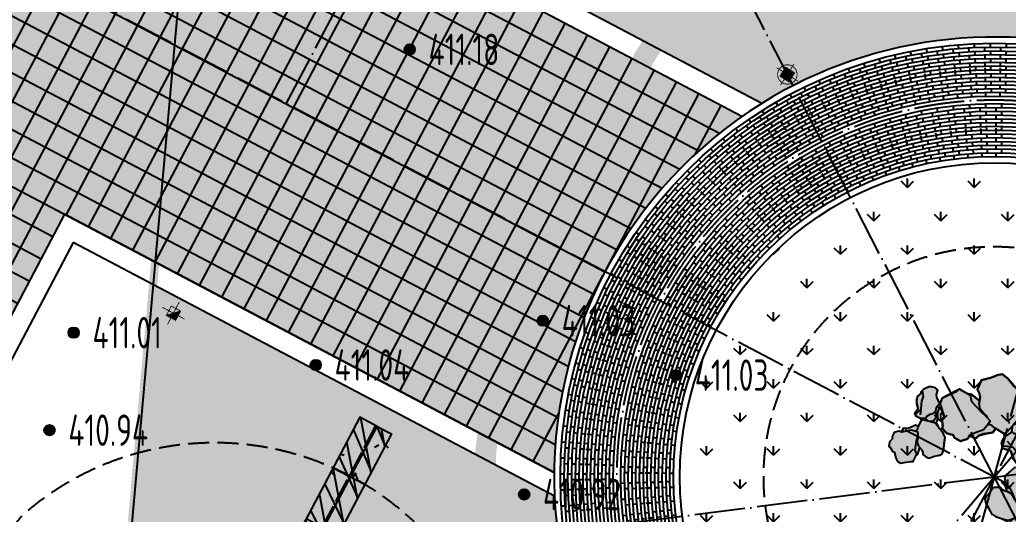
# Model space of a CAD drawing. Header units: millimetres. Extents: x 387826 to 388039216, y 3325062 to 3325368396.
# Drawn here: x 387657421 to 387681004, y 3325001616 to 3325013416 of the extents above; entities that cross this region are included whole.
import ezdxf
from ezdxf.enums import TextEntityAlignment as Align

# ---------------------------------------------------------------- set-up
doc = ezdxf.new("R2010")
doc.units = ezdxf.units.MM
doc.header["$LTSCALE"] = 1000
doc.header["$MEASUREMENT"] = 0
for name, pattern in [('000-Earth-MSCQ（不打印）$0$DIVIDE2', [0.625, 0.25, -0.125, 0, -0.125, 0, -0.125]), ('ACAD_ISO04W100', [30, 24, -3, 0, -3]), ('DASH', [0.35, 0.25, -0.1]), ('DIVIDE2', [0.625, 0.25, -0.125, 0, -0.125, 0, -0.125]), ('DOTE', [2.4200000000000004, 2, -0.2, 0.02, -0.2])]:
    doc.linetypes.add(name, pattern=pattern)
for name, color, linetype in [('0 Plan-Green C1', 60, 'DASH'), ('0 Plan-Green C2', 75, 'DASH'), ('0 Plan-Green Hatch', 76, 'Continuous'), ('0 Plan-Hatch 1', 8, 'Continuous'), ('0 Plan-Hatch 2', 11, 'Continuous'), ('0 Plan-Light', 1, 'Continuous'), ('0 Plan-Pavedivide', 15, 'Continuous'), ('0 Plan-Road 2', 40, 'Continuous'), ('0 Plan-Rock', 15, 'Continuous'), ('0-SITE', 7, 'Continuous'), ('000-Earth-MSCQ（不打印）$0$0-SITE', 7, 'Continuous'), ('000-Earth-MSCQ（不打印）$0$0NT-Redline', 1, '000-Earth-MSCQ（不打印）$0$DIVIDE2'), ('000-Earth-MSCQ（不打印）$0$GCD', 251, 'Continuous'), ('000-Earth-MSCQ（不打印）$0$RD-红线', 7, 'Continuous'), ('000-古城墙保护(不打印)$0$0-文物遗址', 8, 'Continuous'), ('0NT-Center', 1, 'ACAD_ISO04W100'), ('0NT-Line 1', 2, 'Continuous'), ('0NT-Line 2', 4, 'Continuous'), ('0NT-Line 3', 1, 'Continuous'), ('0NT-Line 4', 21, 'Continuous'), ('0NT-Line 6', 251, 'Continuous'), ('0NT-Redline', 1, 'DIVIDE2')]:
    doc.layers.add(name, color=color, linetype=linetype)
doc.layers.add('0-调整', color=7, linetype='Continuous', plot=False)
doc.layers.add('0NT-辅助线（不打印）', color=157, linetype='Continuous', plot=False)
doc.styles.add('000-Earth-MSCQ（不打印）$0$HZ', font='gbenor.shx', dxfattribs={"width": 0.8, "bigfont": 'hztxt.shx'})
pattern_1 = [(90, (387910883.5935059, 3325096422.695915), (-798.2363799999999, 798.23638), [211.664528, -1384.80812]), (45, (387910883.5935059, 3325096422.695915), (-798.2369240652082, 798.2369240652083), [211.664528, -917.2129199999998]), (135, (387910883.5935059, 3325096422.695915), (-798.2369240652083, -798.2369240652082), [211.664528, -917.2129199999998])]

# ---------------------------------------------------------------- blocks, each defined once
blk = doc.blocks.new('GZF')
at = {"layer": '0 Plan-Hatch 1', "ltscale": 10}
for p, q in [((-135, 540.0000009536743), (-135, 450.0000004768372)), ((0, 630.0000009536743), (0, 540.0000004768372)), ((-135, 360.0000009536743), (-135, 270.0000004768372)), ((0, 450.0000009536743), (0, 360.0000004768372)), ((0, 270.0000009536743), (0, 180.0000004768372)), ((-135, 180.0000009536743), (-135, 90.00000047683716)), ((-135, 9.5367431640625e-07), (-135, -89.99999952316284)), ((0, 90.00000095367432), (0, 4.76837158203125e-07)), ((-135, -179.9999990463257), (-135, -269.9999995231628)), ((-135, -359.9999990463257), (-135, -449.9999995231628)), ((0, -269.9999990463257), (0, -359.9999995231628)), ((0, -449.9999990463257), (0, -539.9999995231628)), ((-135, -539.9999990463257), (-135, -629.9999995231628))]:
    blk.add_line(p, q, dxfattribs=at)
at = {"layer": '0NT-辅助线（不打印）', "ltscale": 10}
for p, q in [((0, 4.76837158203125e-07), (-135.0000000596046, 4.291534423828125e-06)), ((0, 44.99999952316284), (0, -45)), ((0, -89.99999904632568), (0, -179.9999995231628))]:
    blk.add_line(p, q, dxfattribs=at)
blk.add_circle((0, 9.5367431640625e-07), 9.101957738399506, dxfattribs=at)
blk = doc.blocks.new('入口LOGO3')
at = {"layer": '0 Plan-Hatch 1'}
h = blk.add_hatch(dxfattribs=at)
h.set_pattern_fill('金属', color=256, scale=200, style=0)
h.set_pattern_definition([(45, (18753.84150842004, -468559.3753316121), (-353.5533905932737, 353.5533905932738), []), (45, (18989.54376842003, -468559.3753316121), (-353.5533905932737, 353.5533905932738), [])])
h.paths.add_polyline_path([(7625.000012154487, 524.9999946386379), (4110.00001197966, 524.9999946807802), (4110.00001197966, 324.9999946807802), (7625.000012154487, 324.9999946386379)], flags=16)
h.paths.add_polyline_path([(0, 0), (7860.00001130125, 0), (7860.00001130125, 849.9999892772757), (0, 849.9999892772757)])
at = {"layer": '0 Plan-Hatch 2'}
h = blk.add_hatch(dxfattribs=at)
h.set_pattern_fill('砂石碎砖', color=256, scale=200, style=0)
h.set_pattern_definition([(49.99999999999999, (262916.899989907, 127734.0697441638), (1434.520362137329, -125.5042673940398), [150, -1650]), (355, (262916.899989907, 127734.0697441638), (-277.5026532792741, 1504.384266179844), [120, -1320]), (100.4514, (263036.4433499071, 127723.6110641638), (1157.018763428043, 1378.879084121907), [127.48038, -1402.28422]), (46.18420000000002, (262916.899989907, 128134.0697441638), (2134.48208570618, -331.0380175805614), [224.9999999999999, -2474.999999999999]), (96.6356, (263094.7734799071, 128106.4831301638), (1869.325403150997, 1948.235740876449), [191.220576, -2103.426]), (351.1842, (262916.899989907, 128134.0697441638), (1869.323890267254, 1948.237201850649), [180, -1980]), (21, (263116.899989907, 128034.0697441638), (1193.814102803452, -805.237777596356), [150, -1650]), (326.0000000000001, (263116.899989907, 128034.0697441638), (486.6306754496896, 1450.300082265006), [120, -1320]), (71.4514, (263216.384455907, 127966.9665321638), (1680.44525716298, 645.0609934199048), [127.48038, -1402.28422])])
h.paths.add_polyline_path([(7625.000012154487, 524.9999946386379), (4110.00001197966, 524.9999946807802), (4110.00001197966, 324.9999946807802), (7625.000012154487, 324.9999946386379)], flags=16)
h.paths.add_polyline_path([(0, 0), (7860.00001130125, 0), (7860.00001130125, 849.9999892772757), (0, 849.9999892772757)])
at = {"layer": '0 Plan-Pavedivide', "ltscale": 10}
for points in [[(1369.999972774443, 849.9999999999709), (1369.999972774443, 0)], [(2739.999945548887, 849.9999999999709), (2739.999945548887, 0)], [(5479.999984157068, 849.9999999999709), (5479.999984157068, 524.9999946386379)], [(6849.999956931511, 849.9999999999709), (6849.999956931511, 524.9999946386379)], [(5479.999984157068, 324.9999946386379), (5479.999984157068, 0)], [(6849.999956931511, 324.9999946386379), (6849.999956931511, 0)]]:
    blk.add_lwpolyline(points, dxfattribs=at)
at = {"layer": '0NT-Center', "linetype": 'DOTE', "ltscale": 0.3}
blk.add_lwpolyline([(0, 424.9999946386379), (7860.00001130125, 424.9999946386379)], dxfattribs=at)
at = {"layer": '0NT-Line 1', "ltscale": 10}
blk.add_lwpolyline([(4110.000012505072, 469.9999892772757), (0, 469.9999892772757), (0, 849.9999892772757), (4110.000012505072, 849.9999892772757), (4110.000012042874, 469.9999892772757)], dxfattribs=at)
at = {"layer": '0NT-Line 2', "ltscale": 10}
for points in [[(4140.000012160657, 324.9999946386379), (4755.000012160657, 324.9999946386379), (4755.000012160657, 524.9999946386379), (4140.000012160657, 524.9999946386379)], [(4845.000012160657, 524.9999946386379), (5445.000012154487, 524.9999946386379), (5445.000012154487, 324.9999946386379), (4845.000012160657, 324.9999946386379)], [(5545.000012154458, 324.9999946386379), (6195.000012154487, 324.9999946386379), (6195.000012154487, 524.9999946386379), (5545.000012154458, 524.9999946386379)], [(6225.000012154545, 324.9999946386379), (6925.000012154487, 324.9999946386379), (6925.000012154487, 524.9999946386379), (6225.000012154545, 524.9999946386379)], [(6955.000012154516, 324.9999946386379), (7625.000012154487, 324.9999946386379), (7625.000012154487, 524.9999946386379), (6955.000012154516, 524.9999946386379)]]:
    blk.add_lwpolyline(points, close=True, dxfattribs=at)
at = {"layer": '0NT-Line 3', "ltscale": 10}
for points in [[(4140.000012160657, 524.9999946386379), (4110.000012109784, 524.9999946386379)], [(4140.000012160657, 324.9999946386379), (4110.000011839176, 324.9999946386379)]]:
    blk.add_lwpolyline(points, dxfattribs=at)
at = {"layer": '0NT-Line 4', "ltscale": 10}
for points in [[(0, 469.9999892772757), (0, 0), (7860.00001130125, 0), (7860.00001130125, 849.9999892772757), (4110.000012505072, 849.9999892772757)], [(4845.000012160657, 524.9999946386379), (4755.000012160657, 524.9999946386379)], [(5545.000012154458, 524.9999946386379), (5445.000012154487, 524.9999946386379)], [(6225.000012154516, 524.9999946386379), (6195.000012154487, 524.9999946386379)], [(6955.000012154516, 524.9999946386379), (6925.000012154487, 524.9999946386379)], [(4110.000012042874, 469.9999892772757), (4110.000011382625, 0)], [(4755.000012160657, 324.9999946386379), (4845.000012160657, 324.9999946386379)], [(5445.000012154487, 324.9999946386379), (5545.000012154458, 324.9999946386379)], [(6195.000012154487, 324.9999946386379), (6225.000012154516, 324.9999946386379)], [(6925.000012154487, 324.9999946386379), (6955.000012154516, 324.9999946386379)]]:
    blk.add_lwpolyline(points, dxfattribs=at)
blk = doc.blocks.new('hgreer')
at = {"layer": '0 Plan-Rock'}
for p, q in [((87294178.11190939, 81354751.86047316), (87294065.83607006, 81354637.78872204)), ((87294355.55795002, 81354781.10729504), (87294178.11190939, 81354751.86047316)), ((87294443.53921127, 81354780.05402851), (87294355.55795002, 81354781.10729504)), ((87294547.68330145, 81354721.65778351), (87294443.53921127, 81354780.05402851)), ((87294664.07947683, 81354656.3914814), (87294547.68330145, 81354721.65778351)), ((87294065.83607006, 81354637.78872204), (87294117.01122522, 81354456.20700169)), ((87294117.01122522, 81354456.20700169), (87294095.41249323, 81354331.52632284)), ((87294759.14183569, 81354538.71492577), (87294664.07947683, 81354656.3914814)), ((87294731.7388463, 81354582.50181723), (87294664.24018526, 81354326.38945389)), ((87294773.08252478, 81354434.33788824), (87294759.14183569, 81354538.71492577)), ((87294903.68527222, 81354336.96669865), (87294773.08252478, 81354434.33788824)), ((87294030.19147348, 81354215.21090364), (87293950.50170279, 81354058.7284131)), ((87294095.41249323, 81354331.52632284), (87294030.19147348, 81354215.21090364)), ((87294664.24018526, 81354326.38945389), (87294726.92880392, 81354122.25697279)), ((87294726.92880392, 81354122.25697279), (87294732.5263834, 81353974.28032875)), ((87294931.09391212, 81354184.80406904), (87294903.68527222, 81354336.96669865)), ((87294925.65704155, 81354002.77868557), (87294931.09391212, 81354184.80406904)), ((87294023.75106525, 81353945.23439169), (87293945.06209517, 81353876.70456362)), ((87293945.06209517, 81353876.70456362), (87293978.86129236, 81353793.37982321)), ((87293950.50170279, 81354058.7284131), (87294085.01149035, 81353910.88410997)), ((87294085.01149035, 81353910.88410997), (87294101.38487864, 81353724.67772675)), ((87294732.5263834, 81353974.28032875), (87294732.47653246, 81353773.14170551)), ((87294847.1803999, 81353805.38219404), (87294925.65704155, 81354002.77868557)), ((87293978.86129236, 81353793.37982321), (87294010.44285583, 81353663.0162301)), ((87294010.44285583, 81353663.0162301), (87294001.0962081, 81353531.46549511)), ((87294101.38487864, 81353724.67772675), (87294062.62154865, 81353569.38563776)), ((87294062.62154865, 81353569.38563776), (87294062.83210802, 81353440.52223349)), ((87294194.49001312, 81353632.23753595), (87294078.83149195, 81353713.18281698)), ((87294327.30845976, 81353581.90174913), (87294194.49001312, 81353632.23753595)), ((87294466.7307601, 81353471.53891182), (87294327.30845976, 81353581.90174913)), ((87294732.47653246, 81353773.14170551), (87294855.4718895, 81353647.84643793)), ((87294733.32646942, 81353768.42199326), (87294752.7542243, 81353536.46374273)), ((87294985.5991621, 81353607.06822824), (87294847.1803999, 81353805.38219404)), ((87294855.4718895, 81353647.84643793), (87294933.63376474, 81353571.83388138)), ((87294915.46659803, 81353453.2730689), (87294985.5991621, 81353607.06822824)), ((87294001.0962081, 81353531.46549511), (87293982.1913867, 81353397.22570324)), ((87293982.1913867, 81353397.22570324), (87294040.96926165, 81353243.56614494)), ((87294002.8869195, 81353200.15958261), (87294334.34331751, 81353267.93039131)), ((87294062.83210802, 81353440.52223349), (87294178.22474575, 81353287.3048029)), ((87294178.22474575, 81353287.3048029), (87294341.44099522, 81353269.10504293)), ((87294334.34331751, 81353267.93039131), (87294629.21914673, 81353316.73175287)), ((87294386.46046972, 81353276.55567598), (87294503.96522665, 81353394.33422852)), ((87294486.30451298, 81353376.63236427), (87294466.7307601, 81353471.53891182)), ((87294503.96522665, 81353394.33422852), (87294754.92104006, 81353382.36224747)), ((87294629.21914673, 81353316.73175287), (87294695.59404516, 81353299.90225601)), ((87294695.59404516, 81353299.90225601), (87294797.77804232, 81353019.78459024)), ((87294754.92104006, 81353382.36224747), (87294915.46659803, 81353453.2730689)), ((87293707.04556465, 81352798.5372243), (87293881.95533514, 81353001.33173227)), ((87293881.95533514, 81353001.33173227), (87294002.8869195, 81353200.15958261)), ((87294040.96926165, 81353243.56614494), (87294087.5199771, 81353217.46397257)), ((87294797.2513938, 81353021.22829533), (87294928.35195875, 81353075.89960194)), ((87294797.77804232, 81353019.78459024), (87294828.17697763, 81352902.62679052)), ((87294928.35195875, 81353075.89960194), (87295164.21005392, 81352945.8500886)), ((87293611.90141344, 81352617.88646793), (87293707.04556465, 81352798.5372243)), ((87294783.89886093, 81352759.74909401), (87294922.68821096, 81352819.02491999)), ((87294798.87405062, 81352593.05690384), (87294783.89886093, 81352759.74909401)), ((87294828.17697763, 81352902.62679052), (87294889.36295891, 81352809.43795013)), ((87294889.36295891, 81352809.43795013), (87294893.53768969, 81352806.57496452)), ((87294922.68821096, 81352819.02491999), (87295093.40136433, 81352851.9939723)), ((87295093.40136433, 81352851.9939723), (87295359.6696682, 81352771.9161663)), ((87295164.21005392, 81352945.8500886), (87295294.30506325, 81352900.8138256)), ((87295294.30506325, 81352900.8138256), (87295436.7808919, 81352909.88579369)), ((87295359.6696682, 81352771.9161663), (87295495.84562588, 81352736.87204123)), ((87295436.7808919, 81352909.88579369), (87295535.80596161, 81352712.5181551)), ((87295495.84562588, 81352736.87204123), (87295622.469975, 81352776.15960741)), ((87295622.469975, 81352776.15960741), (87295818.58547544, 81352704.58441973)), ((87295818.58547544, 81352704.58441973), (87295897.6313386, 81352519.39395714)), ((87293611.2455144, 81352622.75509739), (87293618.59947062, 81352630.60410738)), ((87293612.46367359, 81352618.95403433), (87293611.2455144, 81352622.75509739)), ((87293634.5151391, 81352386.18992853), (87293611.90141344, 81352617.88646793)), ((87294792.83854675, 81352660.23945093), (87294781.2020874, 81352568.13327885)), ((87294781.2020874, 81352568.13327885), (87294803.82754755, 81352499.24621439)), ((87294829.69997835, 81352396.15216494), (87294798.87405062, 81352593.05690384)), ((87294803.82754755, 81352499.24621439), (87294805.84275723, 81352325.73192406)), ((87295897.6313386, 81352519.39395714), (87295875.03799915, 81352437.25423193)), ((87295875.03799915, 81352437.25423193), (87295998.39040709, 81352279.86569405)), ((87293638.73982191, 81352109.72977304), (87293634.5151391, 81352386.18992853)), ((87294729.88889408, 81352179.05230331), (87294598.35456133, 81352049.99602938)), ((87294745.82520914, 81351830.70942354), (87294674.40588522, 81352124.61457443)), ((87294805.84275723, 81352325.73192406), (87294729.88889408, 81352179.05230331)), ((87294867.24756336, 81351996.47886133), (87294829.69997835, 81352396.15216494)), ((87295998.39040709, 81352279.86569405), (87296011.18960857, 81352087.09489775)), ((87293691.33826399, 81351912.79822016), (87293638.73982191, 81352109.72977304)), ((87293793.29972267, 81351855.16876936), (87293691.33826399, 81351912.79822016)), ((87294020.61388016, 81351790.46834421), (87293793.29972267, 81351855.16876936)), ((87294537.39111853, 81351920.69665527), (87294528.00491762, 81351827.74941826)), ((87294598.35456133, 81352049.99602938), (87294537.39111853, 81351920.69665527)), ((87294787.96035194, 81351832.43062687), (87294867.24756336, 81351996.47886133)), ((87295752.93615198, 81351854.00780106), (87295717.958148, 81351717.75891066)), ((87295855.45090389, 81351887.43670464), (87295752.93615198, 81351854.00780106)), ((87295936.69059563, 81352043.44170523), (87295855.45090389, 81351887.43670464)), ((87296011.18960857, 81352087.09489775), (87295936.69059563, 81352043.44170523)), ((87294261.92574072, 81351683.3802619), (87294020.61388016, 81351790.46834421)), ((87294403.26178503, 81351753.4624834), (87294261.92574072, 81351683.3802619)), ((87294528.00491762, 81351827.74941826), (87294403.26178503, 81351753.4624834)), ((87294823.57447815, 81351755.92092943), (87294745.82520914, 81351830.70942354)), ((87294928.24235153, 81351500.3071332), (87294787.96035194, 81351832.43062687)), ((87295668.86266375, 81351569.5649929), (87295620.20724678, 81351489.60983896)), ((87295717.958148, 81351717.75891066), (87295668.86266375, 81351569.5649929)), ((87295038.57397318, 81351501.56801844), (87294928.24235153, 81351500.3071332)), ((87295218.8379941, 81351460.2084279), (87295038.57397318, 81351501.56801844)), ((87295471.20922089, 81351402.30345297), (87295218.8379941, 81351460.2084279)), ((87295563.7357006, 81351441.81965446), (87295471.20922089, 81351402.30345297)), ((87295620.20724678, 81351489.60983896), (87295563.7357006, 81351441.81965446))]:
    blk.add_line(p, q, dxfattribs=at)
blk = doc.blocks.new('A$C6F3146E0')
at = {"layer": '0NT-Line 6', "ltscale": 10}
h = blk.add_hatch(color=250, dxfattribs=at)
h.dxf.hatch_style = 1
h.paths.add_polyline_path([(770.8263137936592, 224.670768737793), (810.3220527768135, 256.2139329910278), (835.2317494153976, 324.4204158782959), (833.3040155768394, 388.4453463554382), (820.9189774394035, 463.9596586227417), (754.3517169356346, 547.9615912437439), (685.1306374669075, 571.7637538909912), (648.6333835721016, 532.9735097885132), (560.9706773757935, 478.0560865402222), (435.4114928841591, 471.8050203323364), (412.9067182540894, 470.2245101928711), (393.1375009417534, 409.172682762146), (341.858026444912, 434.3570075035095), (264.9241532683372, 347.7219390869141), (178.5392355918884, 306.3339829444885), (99.75384694337845, 236.3871359825134), (100.6734097599983, 205.8461256027222), (-39.07419377565384, 236.9795122146606), (-102.4145213365555, 247.8891234397888), (-227.2226577997208, 255.3294014930725), (-263.6027362942696, 253.2760562896729), (-466.0318554639816, 116.5901379585266), (-533.2976085543633, 47.03379058837891), (-532.5472962260246, -9.940046787261963), (-502.9617641568184, -119.4587659835815), (-487.3542992472649, -245.2169432640076), (-362.168852865696, -318.9908819198608), (-321.607862830162, -299.8709025382996), (-253.3382203578949, -292.9825172424316), (-203.8347312808037, -305.8216533660889), (-307.0939737558365, -407.8742938041687), (-317.8145741820335, -454.746955871582), (-397.924086868763, -564.6175723075867), (-303.9935299754143, -812.2360253334045), (-231.2336182594299, -851.9496531486511), (-48.49573516845703, -816.4576859474182), (-9.395219087600708, -850.3686947822571), (93.0649853348732, -855.1476488113403), (111.2549631595612, -865.0760560035706), (187.399763584137, -812.1467542648315), (221.6528564691544, -722.4822506904602), (261.0329630374908, -711.4681391716003), (317.6792796850204, -633.1580109596252), (298.6361645460129, -534.7751779556274), (251.1640767455101, -492.3936176300049), (307.7410970926285, -425.3148427009583), (268.7809119224548, -368.9407444000244), (252.7369466423988, -239.6859731674194), (250.3308267593384, -175.0901141166687), (202.1934161186218, -127.8694906234741), (284.9391769766808, -23.94351768493652), (331.3716490268707, -23.94351720809937), (367.9684412479401, -52.22230958938599), (442.710650742054, -71.89512920379639), (483.0180369615555, -67.30876064300537), (530.3833799958229, 38.67332077026367), (669.1160991191864, 76.5786771774292), (763.058145403862, 146.8629102706909)])
at = {"layer": '0 Plan-Rock', "ltscale": 10, "const_width": 30}
blk.add_lwpolyline([(770.8263137936592, 224.670768737793), (810.3220527768135, 256.2139329910278), (835.2317494153976, 324.4204158782959), (833.3040155768394, 388.4453463554382), (820.9189774394035, 463.9596586227417), (754.3517169356346, 547.9615912437439), (685.1306374669075, 571.7637538909912), (648.6333835721016, 532.9735097885132), (560.9706773757935, 478.0560865402222), (435.4114928841591, 471.8050203323364), (412.9067182540894, 470.2245101928711), (393.1375009417534, 409.172682762146), (341.858026444912, 434.3570075035095), (264.9241532683372, 347.7219390869141), (178.5392355918884, 306.3339829444885), (99.75384694337845, 236.3871359825134), (100.6734097599983, 205.8461256027222), (-39.07419377565384, 236.9795122146606), (-102.4145213365555, 247.8891234397888), (-227.2226577997208, 255.3294014930725), (-263.6027362942696, 253.2760562896729), (-466.0318554639816, 116.5901379585266), (-533.2976085543633, 47.03379058837891), (-532.5472962260246, -9.940046787261963), (-502.9617641568184, -119.4587659835815), (-487.3542992472649, -245.2169432640076), (-362.168852865696, -318.9908819198608), (-321.607862830162, -299.8709025382996), (-253.3382203578949, -292.9825172424316), (-203.8347312808037, -305.8216533660889), (-307.0939737558365, -407.8742938041687), (-317.8145741820335, -454.746955871582), (-397.924086868763, -564.6175723075867), (-303.9935299754143, -812.2360253334045), (-231.2336182594299, -851.9496531486511), (-48.49573516845703, -816.4576859474182), (-9.395219087600708, -850.3686947822571), (93.0649853348732, -855.1476488113403), (111.2549631595612, -865.0760560035706), (187.399763584137, -812.1467542648315), (221.6528564691544, -722.4822506904602), (261.0329630374908, -711.4681391716003), (317.6792796850204, -633.1580109596252), (298.6361645460129, -534.7751779556274), (251.1640767455101, -492.3936176300049), (307.7410970926285, -425.3148427009583), (268.7809119224548, -368.9407444000244), (252.7369466423988, -239.6859731674194), (250.3308267593384, -175.0901141166687), (202.1934161186218, -127.8694906234741), (284.9391769766808, -23.94351768493652), (331.3716490268707, -23.94351720809937), (367.9684412479401, -52.22230958938599), (442.710650742054, -71.89512920379639), (483.0180369615555, -67.30876064300537), (530.3833799958229, 38.67332077026367), (669.1160991191864, 76.5786771774292), (763.058145403862, 146.8629102706909)], close=True, dxfattribs=at)
at = {"layer": '0 Plan-Rock', "xscale": 0.4800000000000001, "yscale": 0.4800000000000001, "zscale": 0.4800000000000001, "rotation": 301.0050644222225}
blk.add_blockref('hgreer', (-55053982.43733722, 15799643.40212011), dxfattribs=at)
blk = doc.blocks.new('A$C39327CF2')
at = {"layer": '0 Plan-Light', "ltscale": 10}
h = blk.add_hatch(dxfattribs=at)
h.set_pattern_fill('ANSI31', color=256, scale=30, angle=26.78860023754194)
h.set_pattern_definition([(44.9999999320815, (1383.214065790176, -1763.537674427032), (-33.67596041408977, 33.67596049392887), [])])
h.paths.add_polyline_path([(-125.0000004768372, -124.9999990463257), (124.9999997615814, -124.9999990463257), (125.0000004768372, 125.0000004768372), (-124.9999995231628, 125)])
at = {"layer": '0 Plan-Light', "ltscale": 10, "const_width": 20}
blk.add_lwpolyline([(195.7883231639862, 124.0967383384705, 1), (-195.7883238792419, -124.096736907959, 1), (195.7883231639862, 124.0967383384705, 1)], format="xyb", dxfattribs=at)
for points in [[(-4.76837158203125e-07, -299.9999995231628), (2.384185791015625e-07, 300.0000004768372)], [(-300, 4.76837158203125e-07), (300, 9.5367431640625e-07)]]:
    blk.add_lwpolyline(points, dxfattribs=at)
blk.add_lwpolyline([(-125.0000004768372, -124.9999990463257), (124.9999997615814, -124.9999990463257), (125.0000004768372, 125.0000004768372), (-124.9999995231628, 125)], close=True, dxfattribs=at)
blk = doc.blocks.new('000-Earth-MSCQ（不打印）$0$gc200')
h = blk.add_hatch(color=256)
edge = h.paths.add_edge_path()
edge.add_arc((0, -5.551115123125783e-17), 0.2500000000000001, 0, 360)
blk.add_circle((0, -5.551115123125783e-17), 0.2500000000000001)
blk = doc.blocks.new('000-古城墙保护(不打印)')
at = {"layer": '000-古城墙保护(不打印)$0$0-文物遗址', "ltscale": 2}
blk.add_spline([(387666681.1098121, 3324943185.499285), (387668498.7347231, 3324945167.003164), (387672065.6013837, 3324950297.409739), (387674087.6630191, 3324954141.356877), (387675223.3113053, 3324957270.04536), (387676603.9853262, 3324962284.864758), (387678424.1167657, 3324965011.463078), (387680283.6920521, 3324966681.328498), (387684598.9325354, 3324971668.098717), (387690463.1036193, 3324979961.712317), (387708268.9202752, 3325007705.319622), (387718397.0966545, 3325023005.995752), (387723882.7461852, 3325031619.897809), (387724900.4253121, 3325033642.306867), (387724550.2810283, 3325035039.350262), (387724048.2430894, 3325035149.576847), (387723218.2776482, 3325035118.879444), (387722235.5822866, 3325034831.515098), (387720569.6158658, 3325034064.632199)], degree=3, dxfattribs=at)
blk = doc.blocks.new('000-Earth-MSCQ（不打印）')
at = {"layer": '000-Earth-MSCQ（不打印）$0$0NT-Redline', "ltscale": 2, "const_width": 200, "flags": 128}
blk.add_lwpolyline([(387727149.4825557, 3325038560.592924), (387731947.0142126, 3325045521.987648), (387732792.6573083, 3325048405.001884), (387736658.1743807, 3325052379.78923), (387738724.4244739, 3325053061.984234), (387755596.1018205, 3325073700.059758), (387757359.0947688, 3325075809.7136), (387765030.6402072, 3325091176.180011), (387763567.2492012, 3325091306.558766), (387766674.337022, 3325095972.792977), (387768081.4052746, 3325098002.014859), (387742438.6760667, 3325107400.763708), (387733961.5785927, 3325100494.698361), (387710761.231333, 3325103572.736491), (387709168.3897078, 3325096153.148317), (387707062.2413754, 3325086342.534989), (387667982.0617363, 3325089797.858), (387659067.3069954, 3324989865.874971, -0.3880352161093213), (387611315.7347962, 3324946127.482426), (387565969.8755592, 3324946071.837695), (387555981.1851755, 3324936058.587022), (387556068.3119223, 3324865034.573729), (387556222.5907296, 3324859820.499155), (387559227.6760936, 3324808007.561276), (387571720.0951502, 3324797668.302474), (387579380.5094883, 3324798671.636723), (387574232.9176292, 3324808494.544042), (387578831.8118677, 3324814782.360008), (387583345.3164175, 3324819564.383466), (387587163.2407904, 3324822803.542583), (387589540.0630832, 3324824522.530071), (387592355.3483933, 3324826109.485243), (387596137.4805197, 3324826849.925302), (387597082.0482001, 3324832681.045681), (387591571.0080042, 3324839024.665925), (387608980.5156887, 3324853034.942226), (387614410.7432887, 3324846804.212917), (387614513.8871819, 3324846802.658479), (387616794.6636751, 3324854896.372271), (387623173.6833379, 3324853939.656582), (387635096.1587876, 3324877614.537973), (387637326.4545873, 3324880090.89868), (387648092.625536, 3324901769.250156), (387653675.5063087, 3324913098.933503), (387659029.9602896, 3324926312.71594), (387666293.4541628, 3324933025.957657), (387674562.7421811, 3324955273.126987), (387674698.8546848, 3324955833.61237), (387679274.3591145, 3324966056.084505), (387692670.727551, 3324988471.826824), (387687672.3361686, 3324991569.787791), (387699107.2769016, 3325013209.461398), (387703730.9022322, 3325018962.653418), (387707660.8433574, 3325021085.874216), (387708978.7375107, 3325021533.479846), (387713125.3676936, 3325024321.017564), (387719878.4443215, 3325030249.513507)], format="xyb", close=True, dxfattribs=at)
at = {"layer": '000-Earth-MSCQ（不打印）$0$RD-红线', "color": 1, "ltscale": 10}
blk.add_line((387675526.0597693, 3325174362.610015), (387659066.9910183, 3324989862.33321), dxfattribs=at)
at = {"layer": '000-Earth-MSCQ（不打印）$0$0-SITE', "ltscale": 10}
blk.add_blockref('000-古城墙保护(不打印)', (0, 0), dxfattribs=at)
at = {"layer": '000-Earth-MSCQ（不打印）$0$GCD', "linetype": 'Continuous'}
ref = blk.add_blockref('000-Earth-MSCQ（不打印）$0$gc200', (387666724.9, 3325012708.1), dxfattribs=dict(at, xscale=500, yscale=500, zscale=500))
ref.add_attrib('height', '411.18', dxfattribs={"linetype": 'Continuous', "height": 750, "style": '000-Earth-MSCQ（不打印）$0$HZ', "width": 0.8}).set_placement((387667174.9, 3325012708.1), align=Align.MIDDLE_LEFT)
ref = blk.add_blockref('000-Earth-MSCQ（不打印）$0$gc200', (387669901.3, 3325006234.2), dxfattribs=dict(at, xscale=500, yscale=500, zscale=500))
ref.add_attrib('height', '411.03', dxfattribs={"linetype": 'Continuous', "height": 750, "style": '000-Earth-MSCQ（不打印）$0$HZ', "width": 0.8}).set_placement((387670351.3, 3325006234.2), align=Align.MIDDLE_LEFT)
ref = blk.add_blockref('000-Earth-MSCQ（不打印）$0$gc200', (387658707.5, 3325005949.7), dxfattribs=dict(at, xscale=500, yscale=500, zscale=500))
ref.add_attrib('height', '411.01', dxfattribs={"linetype": 'Continuous', "height": 750, "style": '000-Earth-MSCQ（不打印）$0$HZ', "width": 0.8}).set_placement((387659157.5000001, 3325005949.7), align=Align.MIDDLE_LEFT)
ref = blk.add_blockref('000-Earth-MSCQ（不打印）$0$gc200', (387664482.6, 3325005177.1), dxfattribs=dict(at, xscale=500, yscale=500, zscale=500))
ref.add_attrib('height', '411.04', dxfattribs={"linetype": 'Continuous', "height": 750, "style": '000-Earth-MSCQ（不打印）$0$HZ', "width": 0.8}).set_placement((387664932.6, 3325005177.1), align=Align.MIDDLE_LEFT)
ref = blk.add_blockref('000-Earth-MSCQ（不打印）$0$gc200', (387673077.3, 3325004935), dxfattribs=dict(at, xscale=500, yscale=500, zscale=500))
ref.add_attrib('height', '411.03', dxfattribs={"linetype": 'Continuous', "height": 750, "style": '000-Earth-MSCQ（不打印）$0$HZ', "width": 0.8}).set_placement((387673527.3, 3325004935), align=Align.MIDDLE_LEFT)
ref = blk.add_blockref('000-Earth-MSCQ（不打印）$0$gc200', (387658130.3, 3325003622.5), dxfattribs=dict(at, xscale=500, yscale=500, zscale=500))
ref.add_attrib('height', '410.94', dxfattribs={"linetype": 'Continuous', "height": 750, "style": '000-Earth-MSCQ（不打印）$0$HZ', "width": 0.8}).set_placement((387658580.3, 3325003622.5), align=Align.MIDDLE_LEFT)
ref = blk.add_blockref('000-Earth-MSCQ（不打印）$0$gc200', (387669453.7, 3325002087.6), dxfattribs=dict(at, xscale=500, yscale=500, zscale=500))
ref.add_attrib('height', '410.92', dxfattribs={"linetype": 'Continuous', "height": 750, "style": '000-Earth-MSCQ（不打印）$0$HZ', "width": 0.8}).set_placement((387669903.7, 3325002087.6), align=Align.MIDDLE_LEFT)
blk = doc.blocks.new('A$C5F4B10B1')
at = {"layer": '0 Plan-Light', "ltscale": 10}
h = blk.add_hatch(dxfattribs=at)
h.set_pattern_fill('ANSI31', color=256, scale=30, angle=-63.21139951154858)
h.set_pattern_definition([(315.000000182991, (-1763.537669181824, -1383.21407365799), (33.67596034645522, 33.67596056156343), [])])
h.paths.add_polyline_path([(-125, 125), (-124.9999990463257, -125.0000004768372), (125.0000004768372, -125), (124.9999990463257, 125)])
at = {"layer": '0 Plan-Light', "ltscale": 10, "const_width": 20}
for points in [[(-1.192092895507812e-06, 300), (1.668930053710938e-06, -300)], [(-300.0000002384186, -9.5367431640625e-07), (300.0000002384186, 9.5367431640625e-07)]]:
    blk.add_lwpolyline(points, dxfattribs=at)
blk.add_lwpolyline([(-125, 125), (-124.9999990463257, -125.0000004768372), (125.0000004768372, -125), (124.9999990463257, 125)], close=True, dxfattribs=at)

msp = doc.modelspace()

# ---------------------------------------------------------------- hatches: boundary and pattern name
at = {"layer": '0 Plan-Green Hatch', "ltscale": 10}
h = msp.add_hatch(dxfattribs=at)
h.set_pattern_fill('GRASS', color=256, scale=400, double=1)
h.set_pattern_definition(pattern_1)
edge = h.paths.add_edge_path()
edge.add_line((387622439.0599667, 3324854050.936299), (387623173.6833379, 3324853939.656582))
edge.add_line((387623173.6833379, 3324853939.656582), (387635096.1587876, 3324877614.537973))
edge.add_line((387635096.1587876, 3324877614.537973), (387637326.4545873, 3324880090.89868))
edge.add_line((387637326.4545873, 3324880090.89868), (387648092.625536, 3324901769.250156))
edge.add_line((387648092.625536, 3324901769.250156), (387653675.5063087, 3324913098.933503))
edge.add_line((387653675.5063087, 3324913098.933503), (387659029.9602896, 3324926312.71594))
edge.add_line((387659029.9602896, 3324926312.71594), (387666293.4541628, 3324933025.957657))
edge.add_line((387666293.4541628, 3324933025.957657), (387674562.7421811, 3324955273.126987))
edge.add_line((387674562.7421811, 3324955273.126987), (387674698.8546848, 3324955833.61237))
edge.add_line((387674698.8546848, 3324955833.61237), (387679274.3591145, 3324966056.084505))
edge.add_line((387679274.3591145, 3324966056.084505), (387692670.727551, 3324988471.826824))
edge.add_line((387692670.727551, 3324988471.826824), (387687672.3361686, 3324991569.787791))
edge.add_line((387687672.3361686, 3324991569.787791), (387699107.2769016, 3325013209.461398))
edge.add_line((387699107.2769016, 3325013209.461398), (387703730.9022322, 3325018962.653418))
edge.add_line((387703730.9022322, 3325018962.653418), (387707660.8433574, 3325021085.874216))
edge.add_line((387707660.8433574, 3325021085.874216), (387708978.7375107, 3325021533.479846))
edge.add_line((387708978.7375107, 3325021533.479846), (387713125.3676936, 3325024321.017564))
edge.add_line((387713125.3676936, 3325024321.017564), (387719878.4443215, 3325030249.513507))
edge.add_line((387719878.4443215, 3325030249.513507), (387727149.4825557, 3325038560.592924))
edge.add_line((387727149.4825557, 3325038560.592924), (387731947.0142126, 3325045521.987648))
edge.add_line((387731947.0142126, 3325045521.987648), (387732792.6573083, 3325048405.001884))
edge.add_line((387732792.6573083, 3325048405.001884), (387736658.1743807, 3325052379.78923))
edge.add_line((387736658.1743807, 3325052379.78923), (387738724.4244739, 3325053061.984234))
edge.add_line((387738724.4244739, 3325053061.984234), (387755596.1018205, 3325073700.059758))
edge.add_line((387755596.1018205, 3325073700.059758), (387757359.0947688, 3325075809.7136))
edge.add_line((387757359.0947688, 3325075809.7136), (387765030.6402072, 3325091176.180011))
edge.add_line((387765030.6402072, 3325091176.180011), (387763567.2492012, 3325091306.558766))
edge.add_line((387763567.2492012, 3325091306.558766), (387764643.4762778, 3325092870.663066))
edge.add_line((387764643.4762778, 3325092870.663066), (387763677.4327329, 3325093513.918848))
edge.add_line((387763677.4327329, 3325093513.918848), (387760351.9995351, 3325088519.772871))
edge.add_line((387760351.9995351, 3325088519.772871), (387757854.926546, 3325090182.48947))
edge.add_line((387757854.926546, 3325090182.48947), (387746044.347819, 3325072445.325399))
edge.add_arc((387645329.0706022, 3325139508.228231), 121000.0000046023, 309.74241311210085, 326.34169422267865, ccw=False)
edge.add_arc((387645329.2748908, 3325139507.932482), 120999.6419855282, 304.961169591263, 309.74242826514626, ccw=False)
edge.add_arc((387763683.9662794, 3324966246.727285), 88844.09917226598, 123.4868483728974, 149.7895362449835)
edge.add_arc((387680669.4993267, 3325002504.157055), 10499.99999996763, -109.5936893519368, 53.55920835511489, ccw=False)
edge.add_line((387677148.3473426, 3324992612.165916), (387673651.3536385, 3324985981.462848))
edge.add_line((387673651.3536385, 3324985981.462848), (387646879.8653454, 3324935219.63581))
edge.add_arc((387620344.1212687, 3324949214.430786), 30000.00000171048, 286.5819363186826, 332.19309994883685, ccw=False)
edge.add_arc((387637327.6832241, 3324892178.531931), 29510.79847056292, 106.5819363209107, 159.4825744767803)
edge.add_line((387609688.883474, 3324902521.837725), (387600522.3601472, 3324902521.837726))
edge.add_arc((387629038.2827542, 3324896341.687208), 29177.93862749183, 167.771613600219, 206.6177727609841)
edge.add_line((387602952.7591405, 3324883268.907842), (387599368.7798252, 3324882693.003032))
edge.add_arc((387581780.5333471, 3324878865.002812), 17999.99999596056, -22.8216057335012, 12.27867238597372, ccw=False)
edge.add_line((387598371.4385754, 3324871883.465477), (387617732.5046101, 3324862101.924585))
edge.add_line((387617732.5046101, 3324862101.924585), (387620049.8063839, 3324854469.025551))
edge.add_line((387620049.8063839, 3324854469.025551), (387622439.0599667, 3324854050.936299))
h = msp.add_hatch(dxfattribs=at)
h.set_pattern_fill('GRASS', color=256, scale=400, double=1)
h.set_pattern_definition(pattern_1)
edge = h.paths.add_edge_path()
edge.add_line((387675124.3898091, 3325011420.533025), (387667311.8811169, 3325015540.804049))
edge.add_line((387667311.8811169, 3325015540.804049), (387670619.7616801, 3325021812.926806))
edge.add_arc((387680172.6295476, 3325016774.800614), 10800.00000074002, 99.07299118956212, 152.1930999460957, ccw=False)
edge.add_arc((387680459.3154287, 3325041042.889771), 13747.96911409594, 261.6782617373846, 353.9262534533821)
edge.add_line((387694130.1107433, 3325039588.238532), (387695629.3736354, 3325056929.90267))
edge.add_line((387695629.3736354, 3325056929.90267), (387709621.3872636, 3325055681.690372))
edge.add_line((387709621.3872636, 3325055681.690372), (387709834.6411735, 3325058072.204508))
edge.add_line((387709834.6411735, 3325058072.204508), (387707593.542234, 3325058272.12933))
edge.add_line((387707593.542234, 3325058272.12933), (387708335.4890876, 3325066589.088319))
edge.add_line((387708335.4890876, 3325066589.088319), (387733904.6785169, 3325064308.088777))
edge.add_line((387733904.6785169, 3325064308.088777), (387735094.5840219, 3325062917.415561))
edge.add_arc((387645329.0432522, 3325139508.24961), 118000.0346184646, 304.9611735569038, 319.52812743264974, ccw=False)
edge.add_arc((387763668.4825712, 3324966258.55371), 91824.72688406683, 123.5310243064508, 149.8560118580176)
edge.add_arc((387680669.4993261, 3325002504.157059), 10499.99999631149, 69.99502100127981, 121.8775516079375)
h = msp.add_hatch(dxfattribs=at)
h.set_pattern_fill('GRASS', color=256, scale=400, double=1)
h.set_pattern_definition(pattern_1)
edge = h.paths.add_edge_path()
edge.add_arc((387680669.4993266, 3325002504.157055), 7500, 0, 360)
h = msp.add_hatch(dxfattribs=at)
h.set_pattern_fill('GRASS', color=256, scale=400, double=1)
h.set_pattern_definition(pattern_1)
edge = h.paths.add_edge_path()
edge.add_line((387605212.8324866, 3324914026.611679), (387598663.9888676, 3324918303.935458))
edge.add_arc((387602932.0574766, 3324916289.786137), 4719.449876758691, 143.0082931502428, 154.7368511643453, ccw=False)
edge.add_arc((387570322.7501565, 3324938960.445071), 34999.99997610715, 325.4865901038211, 360.0000000593251)
edge.add_line((387605322.7501326, 3324938960.445107), (387605322.7501268, 3324946120.112624))
edge.add_line((387605322.7501268, 3324946120.112624), (387611315.734759, 3324946127.482451))
edge.add_line((387611315.734759, 3324946127.482451), (387614770.9359706, 3324946256.371298))
edge.add_line((387614770.9359706, 3324946256.371298), (387618955.270937, 3324946756.373236))
edge.add_line((387618955.270937, 3324946756.373236), (387623204.4845629, 3324947638.534652))
edge.add_line((387623204.4845629, 3324947638.534652), (387628446.2095934, 3324949318.850211))
edge.add_line((387628446.2095934, 3324949318.850211), (387633017.6265892, 3324951351.834165))
edge.add_line((387633017.6265892, 3324951351.834165), (387635887.2741393, 3324952937.318831))
edge.add_line((387635887.2741393, 3324952937.318831), (387636770.4404508, 3324953013.30145))
edge.add_line((387636770.4404508, 3324953013.30145), (387641200.8071445, 3324953435.152136))
edge.add_line((387641200.8071445, 3324953435.152136), (387643258.7555928, 3324954834.03511))
edge.add_line((387643258.7555928, 3324954834.03511), (387643999.2364283, 3324956126.063885))
edge.add_line((387643999.2364283, 3324956126.063885), (387644469.361406, 3324959483.349897))
edge.add_line((387644469.361406, 3324959483.349897), (387647017.6491855, 3324962120.423264))
edge.add_line((387647017.6491855, 3324962120.423264), (387649717.3688855, 3324965420.779857))
edge.add_line((387649717.3688855, 3324965420.779857), (387651287.2803114, 3324967653.897116))
edge.add_line((387651287.2803114, 3324967653.897116), (387653047.2110363, 3324970529.781031))
edge.add_line((387653047.2110363, 3324970529.781031), (387654554.1020607, 3324973407.835589))
edge.add_line((387654554.1020607, 3324973407.835589), (387656414.01813, 3324977854.928609))
edge.add_line((387656414.01813, 3324977854.928609), (387657664.2517966, 3324981620.279696))
edge.add_line((387657664.2517966, 3324981620.279696), (387659066.9910163, 3324989862.33321))
edge.add_line((387659066.9910163, 3324989862.33321), (387660604.2452163, 3325007094.535869))
edge.add_line((387660604.2452163, 3325007094.535869), (387670179.5622511, 3325002044.570121))
edge.add_arc((387680669.499327, 3325002504.157055), 10500.00000033511, 182.5086482844089, 233.9798892419005)
edge.add_line((387674494.7729348, 3324994011.645413), (387644226.2909787, 3324936619.115385))
edge.add_arc((387620344.1211289, 3324949214.430957), 27000.00020555884, 286.5819364892167, 332.1930999504311, ccw=False)
edge.add_arc((387637327.683369, 3324892178.531762), 32510.7986747159, 106.5819364885324, 154.1646976505416)
edge.add_line((387608066.3248385, 3324906346.274258), (387601565.8885967, 3324906471.837726))
edge.add_arc((387632545.0828316, 3324896174.775365), 32645.67304730773, 146.8497662693623, 161.6138956042739, ccw=False)
at = {"layer": '0 Plan-Hatch 1', "ltscale": 10}
h = msp.add_hatch(dxfattribs=at)
h.set_pattern_fill('_USER', color=256, scale=600, double=1, pattern_type=0)
h.set_pattern_definition([(332.1930999466813, (387671381.9889005, 3325007402.335296), (279.8958995096223, 530.7148814925953), []), (62.19309994668134, (387671381.9889005, 3325007402.335296), (-530.7148814925953, 279.8958995096222), [])])
edge = h.paths.add_edge_path()
edge.add_line((387653121.6217409, 3325022459.387908), (387674648.417154, 3325011106.282925))
edge.add_arc((387680667.5767452, 3325002505.171014), 10498.06688335895, 124.9847825255669, 179.4014173607456)
edge.add_line((387670170.0827612, 3325002614.844821), (387658488.2167498, 3325008775.79208))
edge.add_line((387658488.2167498, 3325008775.79208), (387649405.6308876, 3324991554.162579))
edge.add_line((387649405.6308876, 3324991554.162579), (387649872.7067745, 3324994960.985752))
edge.add_line((387649872.7067745, 3324994960.985752), (387653121.6217409, 3325022459.387908))
h = msp.add_hatch(dxfattribs=at)
h.set_pattern_fill('AR-SAND', color=256, scale=150, double=1)
h.set_pattern_definition([(37.50000000000001, (6906.512946844101, -4.76837158203125e-07), (-12.00023471988038, 367.0599279970068), [0, -289.56, 0, -323.85, 0, -309.5625000000001]), (7.499999999999999, (6906.512946844101, -4.76837158203125e-07), (337.1424623535019, 537.6188254262656), [0, -156.21, 0, -260.985, 0, -100.0125]), (327.5, (6672.197946844101, -4.76837158203125e-07), (593.2442776810934, 1.077888508909275), [0, -95.25, 0, -342.9, 0, -447.675]), (317.5, (6672.197946844101, -4.76837158203125e-07), (572.667339354223, 167.1969924429122), [0, -47.625, 0, -224.79, 0, -257.175])])
edge = h.paths.add_edge_path()
edge.add_line((387653121.6217557, 3325022459.387936), (387674648.4171687, 3325011106.282953))
edge.add_arc((387680667.5767599, 3325002505.171042), 10498.06688335895, 124.9847825255669, 179.4014173607456)
edge.add_line((387670170.082776, 3325002614.844849), (387658488.2167645, 3325008775.792109))
edge.add_line((387658488.2167645, 3325008775.792109), (387649405.6309023, 3324991554.162607))
edge.add_line((387649405.6309023, 3324991554.162607), (387649872.7067892, 3324994960.98578))
edge.add_line((387649872.7067892, 3324994960.98578), (387653121.6217557, 3325022459.387936))

# ---------------------------------------------------------------- linework, layer by layer
at = {"layer": '0 Plan-Green C1', "ltscale": 2, "flags": 128}
msp.add_lwpolyline([(387656569.021875, 3324993242.063374), (387656569.021875, 3324993242.063374, -0.3093704135654449), (387657507.7361789, 3325001615.244236, -0.386109743999016), (387666827.8446457, 3325001439.833625, -0.386109743999016)], format="xyb", dxfattribs=at)
at = {"layer": '0 Plan-Green C2', "ltscale": 2}
msp.add_circle((387680669.4993266, 3325002504.157055), 5500, dxfattribs=at)
at = {"layer": '0 Plan-Hatch 1', "ltscale": 10}
for radius in [10260, 10170, 10080, 9990, 9900, 9810, 9720, 9630, 9540, 9450, 9360, 9270, 9180, 8820, 8730, 8640, 8550, 8460, 8370, 8280, 8190, 8100, 8010, 7920, 7830, 7740]:
    msp.add_circle((387680669.4993266, 3325002504.157055), radius, dxfattribs=at)
at = {"layer": '0 Plan-Pavedivide', "ltscale": 10}
for p, q in [((387674648.4171515, 3325011106.282926), (387653121.6217407, 3325022459.387907)), ((387658488.21675, 3325008775.79208), (387649405.6308874, 3324991554.162579)), ((387670170.0827604, 3325002614.844821), (387658488.21675, 3325008775.79208))]:
    msp.add_line(p, q, dxfattribs=at)
for radius in [10350, 9090, 8910, 7650]:
    msp.add_circle((387680669.4993266, 3325002504.157055), radius, dxfattribs=at)
msp.add_arc((387680669.499328, 3325002504.157057), 10500.00000190059, 121.8775516173828, 182.5086482943655, dxfattribs=at)
at = {"layer": '0 Plan-Road 2', "ltscale": 10}
for p, q in [((387675124.389806, 3325011420.533026), (387667311.8811168, 3325015540.804048)), ((387658697.2325684, 3325008100.283096), (387648320.5061181, 3324988424.813899)), ((387670179.5622501, 3325002044.570121), (387658697.2325683, 3325008100.283096))]:
    msp.add_line(p, q, dxfattribs=at)
msp.add_circle((387680669.4993266, 3325002504.157055), 7500, dxfattribs=at)
for start, end in [(69.99502100743065, 121.8775516157188), (250.4066588836737, 53.5592083523098), (182.5086482971217, 233.9798892501256)]:
    msp.add_arc((387680669.4993271, 3325002504.157057), 10500.00000144264, start, end, dxfattribs=at)
at = {"layer": '0-调整', "color": 6, "ltscale": 10, "const_width": 500}
msp.add_lwpolyline([(387678033.2858803, 3325015068.328472, 0.52056705), (387675248.2609423, 3325014042.995586, 0.52056705), (387672023.5220882, 3325010234.599298, 0.52056705), (387670704.2527382, 3325006572.730128, 0.52056705), (387670117.9249828, 3324999395.399926, 0.52056705), (387672463.2360045, 3324995147.600754, 0.52056705), (387677300.471887, 3324992071.602097, 0.52056705), (387683896.5634346, 3324992803.940236, 0.52056705), (387687707.6300442, 3324995733.471266, 0.52056705), (387689173.5132334, 3325004082.601982, 0.52056705), (387687267.9161279, 3325009648.728786, 0.52056705), (387678033.2858803, 3325015068.328472)], format="xyb", dxfattribs=at)
msp.add_lwpolyline([(387670024.3720154, 3325006256.069592), (387643091.3416884, 3325015097.938262), (387511645.0806053, 3325015097.938262)], dxfattribs=at)
at = {"layer": '0NT-Center', "ltscale": 0.05}
for p, q in [((387690222.3671932, 3324997466.030864), (387638614.4144766, 3325024683.760857)), ((387663778.0375745, 3325011412.614394), (387669558.3319175, 3325022372.718606)), ((387680669.4993227, 3325002504.157054), (387684725.9138465, 3325017311.066581)), ((387680669.4993275, 3325002504.157055), (387673653.5506658, 3325016159.761506)), ((387680669.4993274, 3325002504.157052), (387690597.9606197, 3325014214.183734)), ((387684867.9378184, 3325010464.880278), (387645553.0781825, 3324935919.375637)), ((387680669.4993248, 3325002504.157056), (387695901.1658282, 3325004426.500438)), ((387680669.4993277, 3325002504.157054), (387665437.8328238, 3325000581.813675)), ((387680669.4993253, 3325002504.157059), (387670741.0380306, 3324990794.130379)), ((387680669.4993303, 3325002504.157057), (387676613.0848095, 3324987697.247529)), ((387680669.4993248, 3325002504.157056), (387687685.447989, 3324988848.552606))]:
    msp.add_line(p, q, dxfattribs=at)
msp.add_circle((387680669.4993266, 3325002504.157055), 9000, dxfattribs=at)
at = {"layer": '0NT-Redline', "ltscale": 2, "const_width": 200, "flags": 128}
msp.add_lwpolyline([(387727149.4825557, 3325038560.592924), (387731947.0142126, 3325045521.987648), (387732792.6573083, 3325048405.001884), (387736658.1743807, 3325052379.78923), (387738724.4244739, 3325053061.984234), (387755596.1018205, 3325073700.059758), (387757359.0947688, 3325075809.7136), (387765030.6402072, 3325091176.180011), (387763567.2492012, 3325091306.558766), (387766674.337022, 3325095972.792977), (387768081.4052746, 3325098002.014859), (387742438.6760667, 3325107400.763708), (387733961.5785927, 3325100494.698361), (387710761.231333, 3325103572.736491), (387709168.3897078, 3325096153.148317), (387707062.2413754, 3325086342.534989), (387667982.0617363, 3325089797.858), (387659067.3069954, 3324989865.874971, -0.3880352161093213), (387611315.7347962, 3324946127.482426), (387565969.8755592, 3324946071.837695), (387555981.1851755, 3324936058.587022), (387556068.3119223, 3324865034.573729), (387556222.5907296, 3324859820.499155), (387559227.6760936, 3324808007.561276), (387571720.0951502, 3324797668.302474), (387579380.5094883, 3324798671.636723), (387574232.9176292, 3324808494.544042), (387578831.8118677, 3324814782.360008), (387583345.3164175, 3324819564.383466), (387587163.2407904, 3324822803.542583), (387589540.0630832, 3324824522.530071), (387592355.3483933, 3324826109.485243), (387596137.4805197, 3324826849.925302), (387597082.0482001, 3324832681.045681), (387591571.0080042, 3324839024.665925), (387608980.5156887, 3324853034.942226), (387614410.7432887, 3324846804.212917), (387614513.8871819, 3324846802.658479), (387616794.6636751, 3324854896.372271), (387623173.6833379, 3324853939.656582), (387635096.1587876, 3324877614.537973), (387637326.4545873, 3324880090.89868), (387648092.625536, 3324901769.250156), (387653675.5063087, 3324913098.933503), (387659029.9602896, 3324926312.71594), (387666293.4541628, 3324933025.957657), (387674562.7421811, 3324955273.126987), (387674698.8546848, 3324955833.61237), (387679274.3591145, 3324966056.084505), (387692670.727551, 3324988471.826824), (387687672.3361686, 3324991569.787791), (387699107.2769016, 3325013209.461398), (387703730.9022322, 3325018962.653418), (387707660.8433574, 3325021085.874216), (387708978.7375107, 3325021533.479846), (387713125.3676936, 3325024321.017564), (387719878.4443215, 3325030249.513507)], format="xyb", close=True, dxfattribs=at)

# ---------------------------------------------------------------- block references
at = {"layer": '0 Plan-Light', "ltscale": 10}
for name, p, rotation in [('A$C39327CF2', (387675733.9985473, 3325012110.44833), 327.6322039304329), ('A$C5F4B10B1', (387661087.2437006, 3325006414.042881), 62.19309952660651)]:
    msp.add_blockref(name, p, dxfattribs=dict(at, rotation=rotation))
at = {"layer": '0 Plan-Pavedivide'}
for p, rotation in [((387680457.6563976, 3325012221.848271), 181.2488340393533), ((387680817.6338881, 3325012223.028191), 179.1267681314613), ((387678671.9740047, 3325012016.690503), 191.8591635788129), ((387679025.5794042, 3325012084.132383), 189.7370976709209), ((387679381.4395801, 3325012138.434511), 187.615031763029), ((387679739.0664399, 3325012179.522405), 185.4929658551371), ((387680097.9694678, 3325012207.33971), 183.3708999472452), ((387677973.4637769, 3325011842.775385), 196.1032953945968), ((387678321.1083815, 3325011936.201371), 193.9812294867048), ((387677289.7398483, 3325011617.642989), 200.3474272103806), ((387677629.5170151, 3325011736.540689), 198.2253613024887), ((387676624.5520754, 3325011342.528044), 204.5915590261645), ((387676954.5983101, 3325011486.245367), 202.4694931182726), ((387676300.053831, 3325011186.688141), 206.7136249340565), ((387675669.4734011, 3325010839.511921), 210.9577567498404), ((387675981.5486539, 3325011018.939407), 208.8356908419484), ((387675364.2561104, 3325010648.651786), 213.0798226577323), ((387678928.7774618, 3325010599.111495), 192.1359547841902), ((387679282.266162, 3325010667.121232), 189.6448339357953), ((387679638.3768181, 3325010719.702465), 187.1537130874004), ((387679996.436359, 3325010756.755812), 184.6625922390055), ((387680355.7680302, 3325010778.211241), 182.1714713906107), ((387680715.6926729, 3325010784.0282), 179.6803505422158), ((387675066.3154134, 3325010446.620781), 215.2018885656243), ((387678232.3321719, 3325010417.349601), 197.1181964809799), ((387678578.5788327, 3325010515.801798), 194.6270756325851), ((387674776.0599612, 3325010233.69601), 217.3239544735162), ((387677554.3037578, 3325010175.790295), 202.1004381777697), ((387677890.6919065, 3325010303.940983), 199.6093173293748), ((387674493.8878638, 3325010010.169516), 219.4460203814081), ((387676899.8158589, 3325009876.258964), 207.0826798745595), ((387677223.80352, 3325010033.13975), 204.5915590261646), ((387674220.1861444, 3325009776.347886), 221.5680862893001), ((387676582.9531309, 3325009705.444454), 209.5738007229544), ((387673955.3302083, 3325009532.551826), 223.6901521971921), ((387676273.8142262, 3325009521.019068), 212.0649215713493), ((387673699.6833279, 3325009279.115723), 225.812218105084), ((387675972.9834362, 3325009323.331381), 214.5560424197442), ((387675681.0293496, 3325009112.755037), 217.047163268139), ((387673453.5961447, 3325009016.387186), 227.9342840129759), ((387675398.5037775, 3325008889.688037), 219.538284116534), ((387673217.4061884, 3325008744.72657), 230.0563499208679), ((387675125.9407107, 3325008654.551991), 222.0294049649288), ((387672991.4374136, 3325008464.50648), 232.1784158287598), ((387674863.85531, 3325008407.791322), 224.5205258133237), ((387672775.9997558, 3325008176.111262), 234.3004817366518), ((387674612.7429329, 3325008149.872421), 227.0116466617187), ((387674373.0781973, 3325007881.282771), 229.5027675101135), ((387672571.388706, 3325007879.936476), 236.4225476445437), ((387672377.8849059, 3325007576.388349), 238.5446135524357), ((387674145.3140843, 3325007602.530024), 231.9938883585084), ((387672195.7537622, 3325007265.883224), 240.6666794603276), ((387673929.8810819, 3325007314.141038), 234.4850092069033), ((387673727.1863718, 3325007016.660888), 236.9761300552982), ((387672025.2450836, 3325006948.846986), 242.7887453682196), ((387671866.5927371, 3325006625.714477), 244.9108112761115), ((387673537.6130595, 3325006710.651828), 239.4672509036931), ((387673361.5194501, 3325006396.692235), 241.958371752088), ((387671720.0143281, 3325006296.928899), 247.0328771840035), ((387671585.7109011, 3325005962.941212), 249.1549430918954), ((387673199.2383713, 3325006075.375511), 244.4494926004828), ((387673051.0765445, 3325005747.308965), 246.9406134488778), ((387671463.866665, 3325005624.209507), 251.2770089997874), ((387671354.6487395, 3325005281.198384), 253.3990749076793), ((387672917.3140044, 3325005413.112663), 249.4317342972727), ((387672798.2035706, 3325005073.418257), 251.9228551456676), ((387671258.2069262, 3325004934.378311), 255.5211408155713), ((387671174.6735033, 3325004584.224983), 257.6432067234632), ((387672693.970369, 3325004728.867788), 254.4139759940624), ((387672604.8114069, 3325004380.112481), 256.9050968424574), ((387671104.1630442, 3325004231.218665), 259.7652726313552), ((387672530.8952001, 3325004027.811502), 259.3962176908522), ((387671046.7722597, 3325003875.843534), 261.8873385392471), ((387672472.3614548, 3325003672.630722), 261.8873385392472), ((387671002.5798663, 3325003518.587018), 264.009404447139), ((387672429.3208033, 3325003315.241456), 264.378459387642), ((387670971.6464778, 3325003159.939125), 266.131470355031), ((387670954.0145218, 3325002800.39177), 268.2535362629229), ((387672401.8545953, 3325002956.31919), 266.8695802360369), ((387672390.0147434, 3325002596.54231), 269.3607010844318), ((387670949.708182, 3325002440.438105), 270.3756021708149), ((387670958.7333651, 3325002080.571835), 272.4976680787069), ((387672393.8236257, 3325002236.590816), 271.8518219328267), ((387672413.2740431, 3325001877.145039), 274.3429427812216), ((387670981.077692, 3325001721.286549), 274.6197339865988), ((387672448.3292333, 3325001518.884354), 276.8340636296165)]:
    msp.add_blockref('GZF', p, dxfattribs=dict(at, rotation=rotation))
at = {"layer": '0 Plan-Rock', "ltscale": 10}
for p, xscale, yscale, zscale, rotation in [((387680887.9328816, 3325004032.329109), 1.727999999999999, 1.727999999999999, 1.727999999999999, 276.6836937828494), ((387679100.2553927, 3325003579.329378), -1.151999999999999, 1.151999999999999, 1.151999999999999, 297.3921197159261), ((387681009.0854518, 3325001735.246815), -1.151999999999999, 1.151999999999999, 1.151999999999999, 151.6435005123222)]:
    msp.add_blockref('A$C6F3146E0', p, dxfattribs=dict(at, xscale=xscale, yscale=yscale, zscale=zscale, rotation=rotation))
at = {"layer": '0-SITE', "ltscale": 10}
msp.add_blockref('000-Earth-MSCQ（不打印）', (0, 0), dxfattribs=at)
at = {"layer": '0NT-Line 1', "rotation": 242.1930999523881}
msp.add_blockref('入口LOGO3', (387665535.0824829, 3325003930.556104), dxfattribs=at)

doc.saveas('drawing.dxf')
